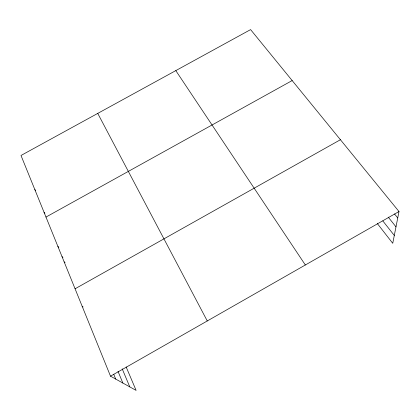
<?xml version="1.0" encoding="UTF-8"?>
<svg xmlns="http://www.w3.org/2000/svg" width="420" height="420" viewBox="0 0 420 420"><rect width="100%" height="100%" fill="white"/><g stroke="black" fill="none" stroke-linecap="round" stroke-linejoin="round"><path stroke-width="0.63" d="M126.158 366.965L136.106 390.395L110.513 376.183L21 155.474L250.598 29.605L399 211.533L392.742 243.306L377.37 223.592M110.513 376.183L399 211.533M75.07 288.792L340.426 139.724M45.98 217.066L292.168 80.561M82.147 306.248L83.134 307.004M64.145 261.859L65.069 262.668M62.034 256.657L62.958 257.476M57.887 246.424L58.816 247.27M44.069 212.357L44.935 213.208M34.823 189.562L35.69 190.454M394.522 213.959L397.74 217.943M388.248 217.145L395.987 226.842M382.83 220.915L394.291 235.447M175.802 70.607L305.345 264.983M97.745 113.4L207.27 320.959M122.204 368.839L129.785 386.888M118.015 371.364L122.855 383.04M113.705 374.225L115.684 379.055"/></g></svg>
